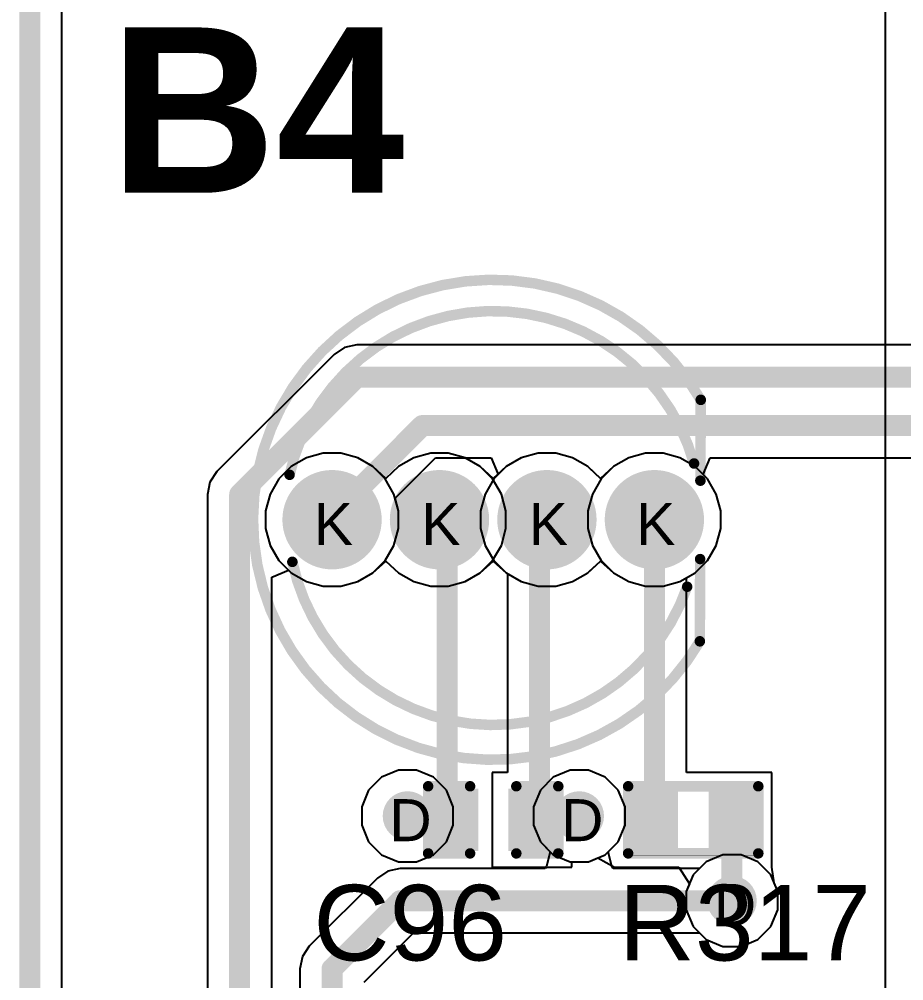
# Model space of a CAD drawing. Header units: inches. Extents: x -11 to 5428, y 0 to 5423.
# Drawn here: x -0.13 to 10.58, y 59.19 to 70.82 of the extents above; entities that cross this region are included whole.
import ezdxf

# ---------------------------------------------------------------- set-up
doc = ezdxf.new("R2010")
doc.units = ezdxf.units.IN
for name, color, linetype in [('Board Outline', 216, 'Continuous'), ('Bottom Layer', 5, 'Continuous'), ('Bottom Solder', 6, 'Continuous'), ('Drill Drawing', 1, 'Continuous'), ('GND', 16, 'Continuous'), ('Multi-Layer', 9, 'Continuous'), ('Pad Holes', 156, 'Continuous'), ('PWR', 76, 'Continuous'), ('Top Layer', 1, 'Continuous'), ('Top Overlay', 2, 'Continuous'), ('Top Paste', 8, 'Continuous'), ('Top Solder', 216, 'Continuous'), ('Via Holes', 16, 'Continuous')]:
    doc.layers.add(name, color=color, linetype=linetype)
doc.styles.add('Arial', font='', dxfattribs={"height": 0.2})
doc.styles.add('Arial_Bold', font='', dxfattribs={"height": 0.2})
doc.styles.get('Arial').set_extended_font_data('Arial')
doc.styles.get('Arial_Bold').set_extended_font_data('Arial', bold=True)

# ---------------------------------------------------------------- blocks, each defined once
blk = doc.blocks.new('R___0402_154')
at = {"layer": 'Top Layer'}
for points in [[(-0.698, -0.317), (-0.698, 0.318), (-0.241, 0.318), (-0.241, -0.317)], [(0.241, -0.317), (0.241, 0.318), (0.699, 0.318), (0.699, -0.317)]]:
    blk.add_hatch(color=1, dxfattribs=at).paths.add_polyline_path(points)
at = {"layer": 'Top Paste'}
for points in [[(-0.698, -0.317), (-0.698, 0.318), (-0.241, 0.318), (-0.241, -0.317)], [(0.241, -0.317), (0.241, 0.318), (0.699, 0.318), (0.699, -0.317)]]:
    blk.add_hatch(color=8, dxfattribs=at).paths.add_polyline_path(points)
at = {"layer": 'Top Solder'}
for points in [[(-0.753, -0.372), (-0.753, 0.373), (-0.186, 0.373), (-0.186, -0.372)], [(0.186, -0.372), (0.186, 0.373), (0.754, 0.373), (0.754, -0.372)]]:
    blk.add_hatch(color=216, dxfattribs=at).paths.add_polyline_path(points)
at = {"layer": 'Top Overlay'}
for points in [[(-0.787, -0.406, 0.127, 0.127, 0), (-0.787, 0.406, 0.127, 0.127, 0)], [(-0.787, 0.406, 0.127, 0.127, 0), (0.787, 0.406, 0.127, 0.127, 0)], [(0.787, -0.406, 0.127, 0.127, 0), (0.787, 0.406, 0.127, 0.127, 0)], [(-0.787, -0.406, 0.127, 0.127, 0), (0.787, -0.406, 0.127, 0.127, 0)], [(-0.813, -0.432, 0.00323, 0.00323, 0), (0.813, -0.432, 0.00323, 0.00323, 0)]]:
    blk.add_lwpolyline(points, format="xyseb", dxfattribs=at)
for points in [[(-0.819, 0.406, 0.0635, 0.0635, 1), (-0.756, 0.406, 0.0635, 0.0635, 1)], [(-0.819, 0.406, 0.0635, 0.0635, 1), (-0.756, 0.406, 0.0635, 0.0635, 1)], [(0.756, 0.406, 0.0635, 0.0635, 1), (0.819, 0.406, 0.0635, 0.0635, 1)], [(0.756, 0.406, 0.0635, 0.0635, 1), (0.819, 0.406, 0.0635, 0.0635, 1)], [(-0.819, -0.406, 0.0635, 0.0635, 1), (-0.756, -0.406, 0.0635, 0.0635, 1)], [(-0.819, -0.406, 0.0635, 0.0635, 1), (-0.756, -0.406, 0.0635, 0.0635, 1)], [(0.756, -0.406, 0.0635, 0.0635, 1), (0.819, -0.406, 0.0635, 0.0635, 1)], [(0.756, -0.406, 0.0635, 0.0635, 1), (0.819, -0.406, 0.0635, 0.0635, 1)], [(-0.814, -0.432, 0.00161, 0.00161, 1), (-0.812, -0.432, 0.00161, 0.00161, 1)], [(0.812, -0.432, 0.00161, 0.00161, 1), (0.814, -0.432, 0.00161, 0.00161, 1)]]:
    blk.add_lwpolyline(points, format="xyseb", close=True, dxfattribs=at)
blk = doc.blocks.new('WS2812D_F5_155')
at = {"layer": 'Bottom Layer'}
h = blk.add_hatch(color=5, dxfattribs=at)
edge = h.paths.add_edge_path()
edge.add_arc((-1.95, 0), 0.55, 0, 360)
h = blk.add_hatch(color=5, dxfattribs=at)
edge = h.paths.add_edge_path()
edge.add_arc((-0.65, 0), 0.55, 0, 360)
h = blk.add_hatch(color=5, dxfattribs=at)
edge = h.paths.add_edge_path()
edge.add_arc((0.65, 0), 0.55, 0, 360)
h = blk.add_hatch(color=5, dxfattribs=at)
edge = h.paths.add_edge_path()
edge.add_arc((1.95, 0), 0.55, 0, 360)
at = {"layer": 'Bottom Solder'}
h = blk.add_hatch(color=6, dxfattribs=at)
edge = h.paths.add_edge_path()
edge.add_arc((-1.95, 0), 0.601, 0, 360)
h = blk.add_hatch(color=6, dxfattribs=at)
edge = h.paths.add_edge_path()
edge.add_arc((-0.65, 0), 0.601, 0, 360)
h = blk.add_hatch(color=6, dxfattribs=at)
edge = h.paths.add_edge_path()
edge.add_arc((0.65, 0), 0.601, 0, 360)
h = blk.add_hatch(color=6, dxfattribs=at)
edge = h.paths.add_edge_path()
edge.add_arc((1.95, 0), 0.601, 0, 360)
at = {"layer": 'GND'}
h = blk.add_hatch(color=16, dxfattribs=at)
edge = h.paths.add_edge_path()
edge.add_arc((-1.95, 0), 0.55, 0, 360)
h = blk.add_hatch(color=16, dxfattribs=at)
edge = h.paths.add_edge_path()
edge.add_arc((-0.65, 0), 0.55, 0, 360)
h = blk.add_hatch(color=16, dxfattribs=at)
edge = h.paths.add_edge_path()
edge.add_arc((0.65, 0), 0.55, 0, 360)
h = blk.add_hatch(color=16, dxfattribs=at)
edge = h.paths.add_edge_path()
edge.add_arc((1.95, 0), 0.55, 0, 360)
at = {"layer": 'Multi-Layer'}
h = blk.add_hatch(color=9, dxfattribs=at)
edge = h.paths.add_edge_path()
edge.add_arc((-1.95, 0), 0.55, 0, 360)
h = blk.add_hatch(color=9, dxfattribs=at)
edge = h.paths.add_edge_path()
edge.add_arc((-0.65, 0), 0.55, 0, 360)
h = blk.add_hatch(color=9, dxfattribs=at)
edge = h.paths.add_edge_path()
edge.add_arc((0.65, 0), 0.55, 0, 360)
h = blk.add_hatch(color=9, dxfattribs=at)
edge = h.paths.add_edge_path()
edge.add_arc((1.95, 0), 0.55, 0, 360)
at = {"layer": 'Pad Holes'}
h = blk.add_hatch(color=7, dxfattribs=at)
edge = h.paths.add_edge_path()
edge.add_arc((-1.95, 0), 0.36, 0, 360)
h = blk.add_hatch(color=7, dxfattribs=at)
edge = h.paths.add_edge_path()
edge.add_arc((-0.65, 0), 0.36, 0, 360)
h = blk.add_hatch(color=7, dxfattribs=at)
edge = h.paths.add_edge_path()
edge.add_arc((0.65, 0), 0.36, 0, 360)
h = blk.add_hatch(color=7, dxfattribs=at)
edge = h.paths.add_edge_path()
edge.add_arc((1.95, 0), 0.36, 0, 360)
at = {"layer": 'PWR'}
h = blk.add_hatch(color=76, dxfattribs=at)
edge = h.paths.add_edge_path()
edge.add_arc((-1.95, 0), 0.55, 0, 360)
h = blk.add_hatch(color=76, dxfattribs=at)
edge = h.paths.add_edge_path()
edge.add_arc((-0.65, 0), 0.55, 0, 360)
h = blk.add_hatch(color=76, dxfattribs=at)
edge = h.paths.add_edge_path()
edge.add_arc((0.65, 0), 0.55, 0, 360)
h = blk.add_hatch(color=76, dxfattribs=at)
edge = h.paths.add_edge_path()
edge.add_arc((1.95, 0), 0.55, 0, 360)
at = {"layer": 'Top Layer'}
h = blk.add_hatch(color=1, dxfattribs=at)
edge = h.paths.add_edge_path()
edge.add_arc((-1.95, 0), 0.55, 0, 360)
h = blk.add_hatch(color=1, dxfattribs=at)
edge = h.paths.add_edge_path()
edge.add_arc((-0.65, 0), 0.55, 0, 360)
h = blk.add_hatch(color=1, dxfattribs=at)
edge = h.paths.add_edge_path()
edge.add_arc((0.65, 0), 0.55, 0, 360)
h = blk.add_hatch(color=1, dxfattribs=at)
edge = h.paths.add_edge_path()
edge.add_arc((1.95, 0), 0.55, 0, 360)
at = {"layer": 'Top Solder'}
h = blk.add_hatch(color=216, dxfattribs=at)
edge = h.paths.add_edge_path()
edge.add_arc((-1.95, 0), 0.601, 0, 360)
h = blk.add_hatch(color=216, dxfattribs=at)
edge = h.paths.add_edge_path()
edge.add_arc((-0.65, 0), 0.601, 0, 360)
h = blk.add_hatch(color=216, dxfattribs=at)
edge = h.paths.add_edge_path()
edge.add_arc((0.65, 0), 0.601, 0, 360)
h = blk.add_hatch(color=216, dxfattribs=at)
edge = h.paths.add_edge_path()
edge.add_arc((1.95, 0), 0.601, 0, 360)
at = {"layer": 'Top Overlay'}
for points in [[(2.5, -1.471, 0.127, 0.127, -3.705201), (2.511, 1.45, 0.127, 0.127, 0)], [(-2.464, 0.543, 0.127, 0.127, -0.780857), (2.43, 0.68, 0.127, 0.127, 0)], [(2.507, 0.472, 0.127, 0.127, 0), (2.511, 1.449, 0.127, 0.127, 0)], [(2.347, -0.811, 0.127, 0.127, -0.760948), (-2.43, -0.51, 0.127, 0.127, 0)], [(2.5, -1.471, 0.127, 0.127, 0), (2.504, -0.476, 0.127, 0.127, 0)]]:
    blk.add_lwpolyline(points, format="xyseb", dxfattribs=at)
for points in [[(2.479, 1.449, 0.0635, 0.0635, 1), (2.543, 1.449, 0.0635, 0.0635, 1)], [(2.479, 1.45, 0.0635, 0.0635, 1), (2.543, 1.45, 0.0635, 0.0635, 1)], [(2.398, 0.68, 0.0635, 0.0635, 1), (2.462, 0.68, 0.0635, 0.0635, 1)], [(-2.496, 0.543, 0.0635, 0.0635, 1), (-2.432, 0.543, 0.0635, 0.0635, 1)], [(2.475, 0.472, 0.0635, 0.0635, 1), (2.539, 0.472, 0.0635, 0.0635, 1)], [(-2.462, -0.51, 0.0635, 0.0635, 1), (-2.398, -0.51, 0.0635, 0.0635, 1)], [(2.472, -0.476, 0.0635, 0.0635, 1), (2.535, -0.476, 0.0635, 0.0635, 1)], [(2.315, -0.811, 0.0635, 0.0635, 1), (2.378, -0.811, 0.0635, 0.0635, 1)], [(2.468, -1.471, 0.0635, 0.0635, 1), (2.532, -1.471, 0.0635, 0.0635, 1)], [(2.468, -1.471, 0.0635, 0.0635, 1), (2.532, -1.471, 0.0635, 0.0635, 1)]]:
    blk.add_lwpolyline(points, format="xyseb", close=True, dxfattribs=at)
blk = doc.blocks.new('C___0402_156')
at = {"layer": 'Top Layer'}
for points in [[(-0.698, -0.317), (-0.698, 0.318), (-0.241, 0.318), (-0.241, -0.317)], [(0.241, -0.317), (0.241, 0.318), (0.699, 0.318), (0.699, -0.317)]]:
    blk.add_hatch(color=1, dxfattribs=at).paths.add_polyline_path(points)
at = {"layer": 'Top Paste'}
for points in [[(-0.698, -0.317), (-0.698, 0.318), (-0.241, 0.318), (-0.241, -0.317)], [(0.241, -0.317), (0.241, 0.318), (0.699, 0.318), (0.699, -0.317)]]:
    blk.add_hatch(color=8, dxfattribs=at).paths.add_polyline_path(points)
at = {"layer": 'Top Solder'}
for points in [[(-0.758, -0.377), (-0.758, 0.378), (-0.181, 0.378), (-0.181, -0.377)], [(0.181, -0.377), (0.181, 0.378), (0.759, 0.378), (0.759, -0.377)]]:
    blk.add_hatch(color=216, dxfattribs=at).paths.add_polyline_path(points)
at = {"layer": 'Top Overlay'}
for points in [[(-0.787, -0.406, 0.127, 0.127, 0), (-0.787, 0.406, 0.127, 0.127, 0)], [(-0.787, 0.406, 0.127, 0.127, 0), (-0.279, 0.406, 0.127, 0.127, 0)], [(0.279, 0.406, 0.127, 0.127, 0), (0.787, 0.406, 0.127, 0.127, 0)], [(0.787, -0.406, 0.127, 0.127, 0), (0.787, 0.406, 0.127, 0.127, 0)], [(-0.787, -0.406, 0.127, 0.127, 0), (-0.279, -0.406, 0.127, 0.127, 0)], [(0.279, -0.406, 0.127, 0.127, 0), (0.787, -0.406, 0.127, 0.127, 0)]]:
    blk.add_lwpolyline(points, format="xyseb", dxfattribs=at)
for points in [[(-0.819, 0.406, 0.0635, 0.0635, 1), (-0.756, 0.406, 0.0635, 0.0635, 1)], [(-0.819, 0.406, 0.0635, 0.0635, 1), (-0.756, 0.406, 0.0635, 0.0635, 1)], [(-0.311, 0.406, 0.0635, 0.0635, 1), (-0.248, 0.406, 0.0635, 0.0635, 1)], [(0.248, 0.406, 0.0635, 0.0635, 1), (0.311, 0.406, 0.0635, 0.0635, 1)], [(0.756, 0.406, 0.0635, 0.0635, 1), (0.819, 0.406, 0.0635, 0.0635, 1)], [(0.756, 0.406, 0.0635, 0.0635, 1), (0.819, 0.406, 0.0635, 0.0635, 1)], [(-0.819, -0.406, 0.0635, 0.0635, 1), (-0.756, -0.406, 0.0635, 0.0635, 1)], [(-0.819, -0.406, 0.0635, 0.0635, 1), (-0.756, -0.406, 0.0635, 0.0635, 1)], [(-0.311, -0.406, 0.0635, 0.0635, 1), (-0.248, -0.406, 0.0635, 0.0635, 1)], [(0.248, -0.406, 0.0635, 0.0635, 1), (0.311, -0.406, 0.0635, 0.0635, 1)], [(0.756, -0.406, 0.0635, 0.0635, 1), (0.819, -0.406, 0.0635, 0.0635, 1)], [(0.756, -0.406, 0.0635, 0.0635, 1), (0.819, -0.406, 0.0635, 0.0635, 1)]]:
    blk.add_lwpolyline(points, format="xyseb", close=True, dxfattribs=at)

msp = doc.modelspace()

# ---------------------------------------------------------------- hatches: boundary and pattern name
at = {"layer": 'Bottom Layer'}
h = msp.add_hatch(color=5, dxfattribs=at)
edge = h.paths.add_edge_path()
edge.add_arc((4.571, 61.183), 0.3, 0, 360)
h = msp.add_hatch(color=5, dxfattribs=at)
edge = h.paths.add_edge_path()
edge.add_arc((6.649, 61.183), 0.3, 0, 360)
h = msp.add_hatch(color=5, dxfattribs=at)
edge = h.paths.add_edge_path()
edge.add_arc((8.497, 60.159), 0.3, 0, 360)
at = {"layer": 'GND'}
h = msp.add_hatch(color=16, dxfattribs=at)
edge = h.paths.add_edge_path()
edge.add_arc((4.571, 61.183), 0.3, 0, 360)
h = msp.add_hatch(color=16, dxfattribs=at)
edge = h.paths.add_edge_path()
edge.add_arc((6.649, 61.183), 0.3, 0, 360)
h = msp.add_hatch(color=16, dxfattribs=at)
edge = h.paths.add_edge_path()
edge.add_arc((8.497, 60.159), 0.3, 0, 360)
at = {"layer": 'PWR'}
h = msp.add_hatch(color=76, dxfattribs=at)
edge = h.paths.add_edge_path()
edge.add_arc((4.571, 61.183), 0.3, 0, 360)
h = msp.add_hatch(color=76, dxfattribs=at)
edge = h.paths.add_edge_path()
edge.add_arc((6.649, 61.183), 0.3, 0, 360)
h = msp.add_hatch(color=76, dxfattribs=at)
edge = h.paths.add_edge_path()
edge.add_arc((8.497, 60.159), 0.3, 0, 360)
at = {"layer": 'Top Layer'}
h = msp.add_hatch(color=1, dxfattribs=at)
edge = h.paths.add_edge_path()
edge.add_arc((4.571, 61.183), 0.3, 0, 360)
h = msp.add_hatch(color=1, dxfattribs=at)
edge = h.paths.add_edge_path()
edge.add_arc((6.649, 61.183), 0.3, 0, 360)
h = msp.add_hatch(color=1, dxfattribs=at)
edge = h.paths.add_edge_path()
edge.add_arc((8.497, 60.159), 0.3, 0, 360)
at = {"layer": 'Via Holes'}
h = msp.add_hatch(color=7, dxfattribs=at)
edge = h.paths.add_edge_path()
edge.add_arc((4.571, 61.183), 0.15, 0, 360)
h = msp.add_hatch(color=7, dxfattribs=at)
edge = h.paths.add_edge_path()
edge.add_arc((6.649, 61.183), 0.15, 0, 360)
h = msp.add_hatch(color=7, dxfattribs=at)
edge = h.paths.add_edge_path()
edge.add_arc((8.497, 60.159), 0.15, 0, 360)

# ---------------------------------------------------------------- linework, layer by layer
at = {"layer": 'Board Outline'}
msp.add_lwpolyline([(0, 0, 0.254, 0.254, 0), (0, 110, 0.254, 0.254, 0)], format="xyseb", dxfattribs=at)
at = {"layer": 'Bottom Layer'}
for p, q in [((0.388, 9.715), (0.388, 100.285)), ((3.347, 65.516), (3.164, 65.41)), ((3.552, 65.571), (3.347, 65.516)), ((3.764, 65.571), (3.552, 65.571)), ((3.968, 65.516), (3.764, 65.571)), ((4.151, 65.41), (3.968, 65.516)), ((5.947, 65.516), (5.764, 65.41)), ((6.152, 65.571), (5.947, 65.516)), ((6.364, 65.571), (6.152, 65.571)), ((6.568, 65.516), (6.364, 65.571)), ((6.751, 65.41), (6.568, 65.516)), ((7.247, 65.516), (7.064, 65.41)), ((7.452, 65.571), (7.247, 65.516)), ((7.664, 65.571), (7.452, 65.571)), ((7.868, 65.516), (7.664, 65.571)), ((8.051, 65.41), (7.868, 65.516)), ((3.164, 65.41), (3.014, 65.26)), ((4.301, 65.26), (4.151, 65.41)), ((5.764, 65.41), (5.614, 65.26)), ((6.773, 65.389), (6.751, 65.41)), ((6.908, 65.266), (6.773, 65.389)), ((7.042, 65.389), (6.908, 65.266)), ((7.064, 65.41), (7.042, 65.389)), ((8.201, 65.26), (8.051, 65.41)), ((3.014, 65.26), (2.909, 65.077)), ((4.407, 65.077), (4.301, 65.26)), ((5.614, 65.26), (5.509, 65.077)), ((8.307, 65.077), (8.201, 65.26)), ((2.909, 65.077), (2.854, 64.873)), ((4.462, 64.873), (4.407, 65.077)), ((5.509, 65.077), (5.454, 64.873)), ((8.362, 64.873), (8.307, 65.077)), ((2.854, 64.873), (2.854, 64.661)), ((4.462, 64.661), (4.462, 64.873)), ((5.454, 64.873), (5.454, 64.661)), ((8.362, 64.661), (8.362, 64.873)), ((2.854, 64.661), (2.909, 64.456)), ((4.407, 64.456), (4.462, 64.661)), ((5.454, 64.661), (5.509, 64.456)), ((8.307, 64.456), (8.362, 64.661)), ((2.909, 64.456), (3.014, 64.273)), ((4.301, 64.273), (4.407, 64.456)), ((5.509, 64.456), (5.614, 64.273)), ((8.201, 64.273), (8.307, 64.456)), ((3.014, 64.273), (3.164, 64.123)), ((4.151, 64.123), (4.301, 64.273)), ((5.614, 64.273), (5.764, 64.123)), ((6.773, 64.145), (6.908, 64.267)), ((6.908, 64.267), (7.042, 64.145)), ((8.051, 64.123), (8.201, 64.273)), ((3.164, 64.123), (3.347, 64.018)), ((3.968, 64.018), (4.151, 64.123)), ((5.764, 64.123), (5.947, 64.018)), ((6.568, 64.018), (6.751, 64.123)), ((6.751, 64.123), (6.773, 64.145)), ((7.042, 64.145), (7.064, 64.123)), ((7.064, 64.123), (7.247, 64.018)), ((7.868, 64.018), (8.051, 64.123)), ((3.347, 64.018), (3.552, 63.963)), ((3.552, 63.963), (3.764, 63.963)), ((3.764, 63.963), (3.968, 64.018)), ((5.947, 64.018), (6.152, 63.963)), ((6.152, 63.963), (6.364, 63.963)), ((6.364, 63.963), (6.568, 64.018)), ((7.247, 64.018), (7.452, 63.963)), ((7.452, 63.963), (7.664, 63.963)), ((7.664, 63.963), (7.868, 64.018)), ((6.335, 61.653), (6.179, 61.497)), ((6.538, 61.737), (6.335, 61.653)), ((6.759, 61.737), (6.538, 61.737)), ((6.962, 61.653), (6.759, 61.737)), ((7.118, 61.497), (6.962, 61.653)), ((6.179, 61.497), (6.095, 61.294)), ((7.203, 61.294), (7.118, 61.497)), ((6.095, 61.294), (6.095, 61.073)), ((7.203, 61.073), (7.203, 61.294)), ((6.095, 61.073), (6.179, 60.87)), ((7.118, 60.87), (7.203, 61.073)), ((6.179, 60.87), (6.298, 60.75)), ((6.999, 60.75), (7.118, 60.87)), ((6.298, 60.75), (6.254, 60.578)), ((7.043, 60.578), (6.999, 60.75)), ((8.387, 60.713), (8.184, 60.628)), ((8.608, 60.713), (8.387, 60.713)), ((8.811, 60.628), (8.608, 60.713)), ((8.184, 60.628), (8.102, 60.547)), ((8.967, 60.473), (8.811, 60.628)), ((4.333, 60.518), (4.207, 60.433)), ((4.482, 60.547), (4.333, 60.518)), ((6.236, 60.547), (4.482, 60.547)), ((6.254, 60.578), (6.236, 60.547)), ((7.061, 60.547), (7.043, 60.578)), ((8.102, 60.547), (7.061, 60.547)), ((9.051, 60.269), (8.967, 60.473)), ((4.207, 60.433), (3.383, 59.609)), ((9.051, 60.049), (9.051, 60.269)), ((8.967, 59.845), (9.051, 60.049)), ((8.811, 59.689), (8.967, 59.845)), ((4.046, 59.174), (4.643, 59.77)), ((4.643, 59.77), (8.102, 59.77)), ((8.102, 59.77), (8.184, 59.689)), ((8.184, 59.689), (8.387, 59.605)), ((8.608, 59.605), (8.811, 59.689)), ((3.383, 59.609), (3.299, 59.483)), ((8.387, 59.605), (8.608, 59.605)), ((3.299, 59.483), (3.269, 59.335)), ((3.269, 59.335), (3.269, 46.471))]:
    msp.add_line(p, q, dxfattribs=at)
for points in [[(3.658, 59.335, 0.254, 0.254, 0), (4.482, 60.159, 0.254, 0.254, 0)], [(4.482, 60.159, 0.254, 0.254, 0), (8.497, 60.159, 0.254, 0.254, 0)], [(3.658, 45.767, 0.254, 0.254, 0), (3.658, 59.335, 0.254, 0.254, 0)]]:
    msp.add_lwpolyline(points, format="xyseb", dxfattribs=at)
for points in [[(4.418, 60.159, 0.127, 0.127, 1), (4.545, 60.159, 0.127, 0.127, 1)], [(4.418, 60.159, 0.127, 0.127, 1), (4.545, 60.159, 0.127, 0.127, 1)], [(8.434, 60.159, 0.127, 0.127, 1), (8.561, 60.159, 0.127, 0.127, 1)], [(3.594, 59.335, 0.127, 0.127, 1), (3.721, 59.335, 0.127, 0.127, 1)], [(3.594, 59.335, 0.127, 0.127, 1), (3.721, 59.335, 0.127, 0.127, 1)]]:
    msp.add_lwpolyline(points, format="xyseb", close=True, dxfattribs=at)
at = {"layer": 'GND'}
for p, q in [((0.388, 0.388), (0.388, 109.612)), ((10.349, 99.568), (10.349, 7.849)), ((3.347, 65.516), (3.164, 65.41)), ((3.552, 65.571), (3.347, 65.516)), ((3.764, 65.571), (3.552, 65.571)), ((3.968, 65.516), (3.764, 65.571)), ((4.151, 65.41), (3.968, 65.516)), ((4.647, 65.516), (4.464, 65.41)), ((4.852, 65.571), (4.647, 65.516)), ((5.064, 65.571), (4.852, 65.571)), ((5.268, 65.516), (5.064, 65.571)), ((5.451, 65.41), (5.268, 65.516)), ((5.947, 65.516), (5.764, 65.41)), ((6.152, 65.571), (5.947, 65.516)), ((6.364, 65.571), (6.152, 65.571)), ((6.568, 65.516), (6.364, 65.571)), ((6.751, 65.41), (6.568, 65.516)), ((7.247, 65.516), (7.064, 65.41)), ((7.452, 65.571), (7.247, 65.516)), ((7.664, 65.571), (7.452, 65.571)), ((7.868, 65.516), (7.664, 65.571)), ((8.051, 65.41), (7.868, 65.516)), ((3.164, 65.41), (3.014, 65.26)), ((4.308, 65.267), (4.151, 65.41)), ((4.464, 65.41), (4.308, 65.267)), ((5.608, 65.267), (5.451, 65.41)), ((5.764, 65.41), (5.608, 65.267)), ((6.908, 65.267), (6.751, 65.41)), ((7.064, 65.41), (6.908, 65.267)), ((8.201, 65.26), (8.051, 65.41)), ((3.014, 65.26), (2.909, 65.077)), ((8.307, 65.077), (8.201, 65.26)), ((2.909, 65.077), (2.854, 64.873)), ((8.362, 64.873), (8.307, 65.077)), ((2.854, 64.873), (2.854, 64.661)), ((8.362, 64.661), (8.362, 64.873)), ((2.854, 64.661), (2.909, 64.456)), ((8.307, 64.456), (8.362, 64.661)), ((2.909, 64.456), (3.014, 64.273)), ((8.201, 64.273), (8.307, 64.456)), ((3.014, 64.273), (3.164, 64.123)), ((4.151, 64.123), (4.308, 64.267)), ((4.308, 64.267), (4.464, 64.123)), ((5.451, 64.123), (5.608, 64.267)), ((5.608, 64.267), (5.764, 64.123)), ((6.751, 64.123), (6.908, 64.267)), ((6.908, 64.267), (7.064, 64.123)), ((8.051, 64.123), (8.201, 64.273)), ((3.164, 64.123), (3.347, 64.018)), ((3.968, 64.018), (4.151, 64.123)), ((4.464, 64.123), (4.647, 64.018)), ((5.268, 64.018), (5.451, 64.123)), ((5.764, 64.123), (5.947, 64.018)), ((6.568, 64.018), (6.751, 64.123)), ((7.064, 64.123), (7.247, 64.018)), ((7.868, 64.018), (8.051, 64.123)), ((3.347, 64.018), (3.552, 63.963)), ((3.552, 63.963), (3.764, 63.963)), ((3.764, 63.963), (3.968, 64.018)), ((4.647, 64.018), (4.852, 63.963)), ((4.852, 63.963), (5.064, 63.963)), ((5.064, 63.963), (5.268, 64.018)), ((5.947, 64.018), (6.152, 63.963)), ((6.152, 63.963), (6.364, 63.963)), ((6.364, 63.963), (6.568, 64.018)), ((7.247, 64.018), (7.452, 63.963)), ((7.452, 63.963), (7.664, 63.963)), ((7.664, 63.963), (7.868, 64.018)), ((4.257, 61.653), (4.101, 61.497)), ((4.461, 61.737), (4.257, 61.653)), ((4.681, 61.737), (4.461, 61.737)), ((4.885, 61.653), (4.681, 61.737)), ((5.041, 61.497), (4.885, 61.653)), ((6.335, 61.653), (6.179, 61.497)), ((6.538, 61.737), (6.335, 61.653)), ((6.759, 61.737), (6.538, 61.737)), ((6.962, 61.653), (6.759, 61.737)), ((7.118, 61.497), (6.962, 61.653)), ((4.101, 61.497), (4.017, 61.294)), ((5.125, 61.294), (5.041, 61.497)), ((6.179, 61.497), (6.095, 61.294)), ((7.203, 61.294), (7.118, 61.497)), ((4.017, 61.294), (4.017, 61.073)), ((5.125, 61.073), (5.125, 61.294)), ((6.095, 61.294), (6.095, 61.073)), ((7.203, 61.073), (7.203, 61.294)), ((4.017, 61.073), (4.101, 60.87)), ((5.041, 60.87), (5.125, 61.073)), ((6.095, 61.073), (6.179, 60.87)), ((7.118, 60.87), (7.203, 61.073)), ((4.101, 60.87), (4.257, 60.714)), ((4.885, 60.714), (5.041, 60.87)), ((6.179, 60.87), (6.335, 60.714)), ((6.962, 60.714), (7.118, 60.87)), ((4.257, 60.714), (4.461, 60.629)), ((4.681, 60.629), (4.885, 60.714)), ((6.335, 60.714), (6.538, 60.629)), ((6.759, 60.629), (6.962, 60.714)), ((8.387, 60.713), (8.184, 60.628)), ((8.608, 60.713), (8.387, 60.713)), ((8.811, 60.628), (8.608, 60.713)), ((4.461, 60.629), (4.681, 60.629)), ((6.538, 60.629), (6.759, 60.629)), ((8.184, 60.628), (8.028, 60.473)), ((8.967, 60.473), (8.811, 60.628)), ((8.028, 60.473), (7.943, 60.269)), ((9.051, 60.269), (8.967, 60.473)), ((7.943, 60.269), (7.943, 60.049)), ((9.051, 60.049), (9.051, 60.269)), ((7.943, 60.049), (8.028, 59.845)), ((8.967, 59.845), (9.051, 60.049)), ((8.028, 59.845), (8.184, 59.689)), ((8.811, 59.689), (8.967, 59.845)), ((8.184, 59.689), (8.387, 59.605)), ((8.608, 59.605), (8.811, 59.689)), ((8.387, 59.605), (8.608, 59.605))]:
    msp.add_line(p, q, dxfattribs=at)
at = {"layer": 'PWR'}
for p, q in [((0.388, 44.65), (0.388, 109.612)), ((3.347, 65.516), (3.164, 65.41)), ((3.552, 65.571), (3.347, 65.516)), ((3.764, 65.571), (3.552, 65.571)), ((3.968, 65.516), (3.764, 65.571)), ((4.151, 65.41), (3.968, 65.516)), ((4.647, 65.516), (4.464, 65.41)), ((4.852, 65.571), (4.647, 65.516)), ((5.064, 65.571), (4.852, 65.571)), ((5.268, 65.516), (5.064, 65.571)), ((5.451, 65.41), (5.268, 65.516)), ((7.247, 65.516), (7.064, 65.41)), ((7.452, 65.571), (7.247, 65.516)), ((7.664, 65.571), (7.452, 65.571)), ((7.868, 65.516), (7.664, 65.571)), ((8.051, 65.41), (7.868, 65.516)), ((3.164, 65.41), (3.014, 65.26)), ((4.308, 65.267), (4.151, 65.41)), ((4.464, 65.41), (4.308, 65.267)), ((5.601, 65.26), (5.451, 65.41)), ((7.064, 65.41), (6.914, 65.26)), ((8.201, 65.26), (8.051, 65.41)), ((3.014, 65.26), (2.909, 65.077)), ((5.707, 65.077), (5.601, 65.26)), ((6.914, 65.26), (6.808, 65.077)), ((8.307, 65.077), (8.201, 65.26)), ((2.909, 65.077), (2.854, 64.873)), ((5.762, 64.873), (5.707, 65.077)), ((6.808, 65.077), (6.754, 64.873)), ((8.362, 64.873), (8.307, 65.077)), ((2.854, 64.873), (2.854, 64.661)), ((5.762, 64.661), (5.762, 64.873)), ((6.754, 64.873), (6.754, 64.661)), ((8.362, 64.661), (8.362, 64.873)), ((2.854, 64.661), (2.909, 64.456)), ((5.707, 64.456), (5.762, 64.661)), ((6.754, 64.661), (6.808, 64.456)), ((8.307, 64.456), (8.362, 64.661)), ((2.909, 64.456), (3.014, 64.273)), ((5.601, 64.273), (5.707, 64.456)), ((6.808, 64.456), (6.914, 64.273)), ((8.201, 64.273), (8.307, 64.456)), ((3.014, 64.273), (3.164, 64.123)), ((4.151, 64.123), (4.308, 64.267)), ((4.308, 64.267), (4.464, 64.123)), ((5.451, 64.123), (5.601, 64.273)), ((6.914, 64.273), (7.064, 64.123)), ((8.051, 64.123), (8.201, 64.273)), ((3.164, 64.123), (3.347, 64.018)), ((3.968, 64.018), (4.151, 64.123)), ((4.464, 64.123), (4.647, 64.018)), ((5.268, 64.018), (5.451, 64.123)), ((7.064, 64.123), (7.247, 64.018)), ((7.868, 64.018), (8.051, 64.123)), ((3.347, 64.018), (3.552, 63.963)), ((3.552, 63.963), (3.764, 63.963)), ((3.764, 63.963), (3.968, 64.018)), ((4.647, 64.018), (4.852, 63.963)), ((4.852, 63.963), (5.064, 63.963)), ((5.064, 63.963), (5.268, 64.018)), ((7.247, 64.018), (7.452, 63.963)), ((7.452, 63.963), (7.664, 63.963)), ((7.664, 63.963), (7.868, 64.018)), ((4.257, 61.653), (4.101, 61.497)), ((4.461, 61.737), (4.257, 61.653)), ((4.681, 61.737), (4.461, 61.737)), ((4.885, 61.653), (4.681, 61.737)), ((5.041, 61.497), (4.885, 61.653)), ((4.101, 61.497), (4.017, 61.294)), ((5.125, 61.294), (5.041, 61.497)), ((4.017, 61.294), (4.017, 61.073)), ((5.125, 61.073), (5.125, 61.294)), ((4.017, 61.073), (4.101, 60.87)), ((5.041, 60.87), (5.125, 61.073)), ((4.101, 60.87), (4.257, 60.714)), ((4.885, 60.714), (5.041, 60.87)), ((4.257, 60.714), (4.461, 60.629)), ((4.681, 60.629), (4.885, 60.714)), ((8.387, 60.713), (8.184, 60.628)), ((8.608, 60.713), (8.387, 60.713)), ((8.811, 60.628), (8.608, 60.713)), ((4.461, 60.629), (4.681, 60.629)), ((8.184, 60.628), (8.028, 60.473)), ((8.967, 60.473), (8.811, 60.628)), ((8.028, 60.473), (7.943, 60.269)), ((9.051, 60.269), (8.967, 60.473)), ((7.943, 60.269), (7.943, 60.049)), ((9.051, 60.049), (9.051, 60.269)), ((7.943, 60.049), (8.028, 59.845)), ((8.967, 59.845), (9.051, 60.049)), ((8.028, 59.845), (8.184, 59.689)), ((8.811, 59.689), (8.967, 59.845)), ((8.184, 59.689), (8.387, 59.605)), ((8.608, 59.605), (8.811, 59.689)), ((8.387, 59.605), (8.608, 59.605))]:
    msp.add_line(p, q, dxfattribs=at)
at = {"layer": 'Top Layer'}
for p, q in [((0.388, 9.715), (0.388, 100.285)), ((3.958, 66.88), (3.81, 66.85)), ((45.813, 66.88), (3.958, 66.88)), ((3.684, 66.766), (2.265, 65.348)), ((3.81, 66.85), (3.684, 66.766)), ((4.42, 65.027), (4.91, 65.516)), ((4.91, 65.516), (5.583, 65.516)), ((5.583, 65.516), (5.667, 65.313)), ((8.148, 65.313), (8.233, 65.516)), ((8.233, 65.516), (13.953, 65.516)), ((2.265, 65.348), (2.181, 65.221)), ((5.614, 65.26), (5.509, 65.077)), ((5.667, 65.313), (5.614, 65.26)), ((8.201, 65.26), (8.148, 65.313)), ((8.307, 65.077), (8.201, 65.26)), ((2.181, 65.221), (2.152, 65.073)), ((2.152, 65.073), (2.152, 52.324)), ((4.462, 64.873), (4.42, 65.027)), ((5.509, 65.077), (5.454, 64.873)), ((8.362, 64.873), (8.307, 65.077)), ((4.462, 64.661), (4.462, 64.873)), ((5.454, 64.873), (5.454, 64.661)), ((8.362, 64.661), (8.362, 64.873)), ((4.407, 64.456), (4.462, 64.661)), ((5.454, 64.661), (5.509, 64.456)), ((8.307, 64.456), (8.362, 64.661)), ((4.301, 64.273), (4.407, 64.456)), ((5.509, 64.456), (5.614, 64.273)), ((8.201, 64.273), (8.307, 64.456)), ((4.151, 64.123), (4.301, 64.273)), ((5.614, 64.273), (5.764, 64.123)), ((8.051, 64.123), (8.201, 64.273)), ((2.928, 64.072), (3.132, 64.156)), ((3.132, 64.156), (3.164, 64.123)), ((3.164, 64.123), (3.347, 64.018)), ((3.968, 64.018), (4.151, 64.123)), ((5.764, 64.123), (5.781, 64.113)), ((5.781, 64.113), (5.781, 61.709)), ((7.948, 64.064), (8.051, 64.123)), ((2.928, 55.985), (2.928, 64.072)), ((3.347, 64.018), (3.552, 63.963)), ((3.552, 63.963), (3.764, 63.963)), ((3.764, 63.963), (3.968, 64.018)), ((7.948, 61.709), (7.948, 64.064)), ((5.781, 61.709), (5.595, 61.709)), ((5.595, 61.709), (5.595, 60.566)), ((8.98, 61.709), (7.948, 61.709)), ((8.98, 60.566), (8.98, 61.709)), ((6.56, 60.566), (6.56, 60.629)), ((6.56, 60.629), (6.759, 60.629)), ((6.759, 60.629), (6.872, 60.676)), ((6.872, 60.676), (7.075, 60.566)), ((5.595, 60.566), (6.56, 60.566)), ((7.075, 60.566), (7.075, 60.566)), ((7.075, 60.566), (7.855, 60.566)), ((7.855, 60.566), (7.982, 60.362)), ((9.008, 60.374), (8.98, 60.566)), ((8.98, 60.566), (8.98, 60.566)), ((8.98, 60.566), (8.98, 60.566)), ((7.982, 60.362), (7.943, 60.269)), ((9.051, 60.269), (9.008, 60.374)), ((7.943, 60.269), (7.943, 60.049)), ((9.051, 60.049), (9.051, 60.269)), ((7.943, 60.049), (8.028, 59.845)), ((8.967, 59.845), (9.051, 60.049)), ((8.028, 59.845), (8.184, 59.689)), ((8.811, 59.689), (8.967, 59.845)), ((8.184, 59.689), (8.387, 59.605)), ((8.608, 59.605), (8.811, 59.689)), ((8.387, 59.605), (8.608, 59.605))]:
    msp.add_line(p, q, dxfattribs=at)
for points in [[(2.54, 65.073, 0.254, 0.254, 0), (3.958, 66.491, 0.254, 0.254, 0)], [(3.958, 66.491, 0.254, 0.254, 0), (45.813, 66.491, 0.254, 0.254, 0)], [(3.658, 64.813, 0.254, 0.254, 0), (4.749, 65.905, 0.254, 0.254, 0)], [(4.749, 65.905, 0.254, 0.254, 0), (18.885, 65.905, 0.254, 0.254, 0)], [(2.54, 52.324, 0.254, 0.254, 0), (2.54, 65.073, 0.254, 0.254, 0)], [(3.658, 64.767, 0.254, 0.254, 0), (3.658, 64.813, 0.254, 0.254, 0)], [(4.96, 64.765, 0.254, 0.254, 0), (5.05, 64.675, 0.254, 0.254, 0)], [(6.17, 64.675, 0.254, 0.254, 0), (6.26, 64.765, 0.254, 0.254, 0)], [(7.56, 61.232, 0.254, 0.254, 0), (7.56, 64.765, 0.254, 0.254, 0)], [(5.05, 61.273, 0.254, 0.254, 0), (5.05, 64.675, 0.254, 0.254, 0)], [(6.17, 61.273, 0.254, 0.254, 0), (6.17, 64.675, 0.254, 0.254, 0)], [(4.571, 61.183, 0.254, 0.254, 0), (5.14, 61.183, 0.254, 0.254, 0)], [(5.05, 61.273, 0.254, 0.254, 0), (5.14, 61.183, 0.254, 0.254, 0)], [(6.08, 61.183, 0.254, 0.254, 0), (6.17, 61.273, 0.254, 0.254, 0)], [(6.08, 61.183, 0.254, 0.254, 0), (6.649, 61.183, 0.254, 0.254, 0)], [(8.497, 60.159, 0.254, 0.254, 0), (8.497, 61.137, 0.254, 0.254, 0)]]:
    msp.add_lwpolyline(points, format="xyseb", dxfattribs=at)
for points in [[(3.895, 66.491, 0.127, 0.127, 1), (4.022, 66.491, 0.127, 0.127, 1)], [(3.895, 66.491, 0.127, 0.127, 1), (4.022, 66.491, 0.127, 0.127, 1)], [(4.686, 65.905, 0.127, 0.127, 1), (4.813, 65.905, 0.127, 0.127, 1)], [(4.686, 65.905, 0.127, 0.127, 1), (4.813, 65.905, 0.127, 0.127, 1)], [(2.477, 65.073, 0.127, 0.127, 1), (2.604, 65.073, 0.127, 0.127, 1)], [(2.477, 65.073, 0.127, 0.127, 1), (2.604, 65.073, 0.127, 0.127, 1)], [(3.594, 64.813, 0.127, 0.127, 1), (3.721, 64.813, 0.127, 0.127, 1)], [(3.594, 64.813, 0.127, 0.127, 1), (3.721, 64.813, 0.127, 0.127, 1)], [(3.594, 64.767, 0.127, 0.127, 1), (3.721, 64.767, 0.127, 0.127, 1)], [(4.896, 64.765, 0.127, 0.127, 1), (5.023, 64.765, 0.127, 0.127, 1)], [(6.196, 64.765, 0.127, 0.127, 1), (6.323, 64.765, 0.127, 0.127, 1)], [(7.496, 64.765, 0.127, 0.127, 1), (7.623, 64.765, 0.127, 0.127, 1)], [(4.986, 64.675, 0.127, 0.127, 1), (5.113, 64.675, 0.127, 0.127, 1)], [(4.986, 64.675, 0.127, 0.127, 1), (5.113, 64.675, 0.127, 0.127, 1)], [(6.106, 64.675, 0.127, 0.127, 1), (6.233, 64.675, 0.127, 0.127, 1)], [(6.106, 64.675, 0.127, 0.127, 1), (6.233, 64.675, 0.127, 0.127, 1)], [(4.507, 61.183, 0.127, 0.127, 1), (4.634, 61.183, 0.127, 0.127, 1)], [(4.986, 61.273, 0.127, 0.127, 1), (5.113, 61.273, 0.127, 0.127, 1)], [(4.986, 61.273, 0.127, 0.127, 1), (5.113, 61.273, 0.127, 0.127, 1)], [(5.076, 61.183, 0.127, 0.127, 1), (5.203, 61.183, 0.127, 0.127, 1)], [(5.076, 61.183, 0.127, 0.127, 1), (5.203, 61.183, 0.127, 0.127, 1)], [(6.016, 61.183, 0.127, 0.127, 1), (6.143, 61.183, 0.127, 0.127, 1)], [(6.016, 61.183, 0.127, 0.127, 1), (6.143, 61.183, 0.127, 0.127, 1)], [(6.106, 61.273, 0.127, 0.127, 1), (6.233, 61.273, 0.127, 0.127, 1)], [(6.106, 61.273, 0.127, 0.127, 1), (6.233, 61.273, 0.127, 0.127, 1)], [(6.585, 61.183, 0.127, 0.127, 1), (6.712, 61.183, 0.127, 0.127, 1)], [(7.496, 61.232, 0.127, 0.127, 1), (7.623, 61.232, 0.127, 0.127, 1)], [(8.434, 61.137, 0.127, 0.127, 1), (8.561, 61.137, 0.127, 0.127, 1)], [(8.434, 60.159, 0.127, 0.127, 1), (8.561, 60.159, 0.127, 0.127, 1)]]:
    msp.add_lwpolyline(points, format="xyseb", close=True, dxfattribs=at)

# ---------------------------------------------------------------- block references
for name, p in [('WS2812D_F5_155', (5.608, 64.767)), ('C___0402_156', (5.608, 61.137)), ('R___0402_154', (8.028, 61.137))]:
    msp.add_blockref(name, p)

# ---------------------------------------------------------------- texts
at = {"layer": 'Drill Drawing', "style": 'Arial'}
for s, p in [('K', (3.438, 64.462)), ('K', (4.738, 64.462)), ('K', (6.038, 64.462)), ('K', (7.338, 64.462)), ('D', (4.351, 60.879)), ('D', (6.429, 60.879)), ('D', (8.277, 59.854))]:
    msp.add_text(s, height=0.508, dxfattribs=at).set_placement(p)
at = {"layer": 'Top Overlay', "style": 'Arial_Bold'}
msp.add_text('B4', height=2, rotation=360, dxfattribs=at).set_placement((0.965, 68.721))
at = {"layer": 'Top Overlay', "style": 'Arial'}
for s, p in [('C96', (3.432, 59.436)), ('R317', (7.126, 59.436))]:
    msp.add_text(s, height=0.9144, dxfattribs=at).set_placement(p)

doc.saveas('drawing.dxf')
